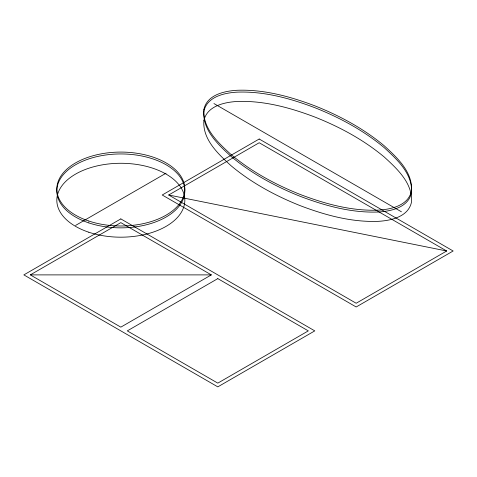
<?xml version="1.0" encoding="UTF-8"?>
<svg xmlns="http://www.w3.org/2000/svg" width="477" height="477" viewBox="0 0 477 477"><rect width="100%" height="100%" fill="white"/><g stroke="black" fill="none" stroke-linecap="round" stroke-linejoin="round"><path stroke-width="0.72" d="M75.569 225.43L166.085 173.175M30.313 274.889L120.83 222.634L211.341 274.889L120.83 327.144L30.313 274.889L211.341 274.889M168.685 195.004L259.196 142.748L446.687 250.991L356.17 303.247L168.685 195.004L446.687 250.991M213.94 103.551L401.431 211.8M203.864 109.507C202.522 128.42 218.329 142.885 231.101 154.584C251.594 171.714 275.372 184.563 300.111 194.425C324.98 203.876 351.364 211.15 378.189 210.148C391.021 209.427 408.395 205.641 411.508 190.913C412.849 172 397.037 157.535 384.271 145.837C363.772 128.707 340 115.857 315.255 105.995C290.392 96.545 264.002 89.271 237.182 90.272C224.345 90.994 206.97 94.78 203.864 109.507M203.864 111.374C202.522 130.287 218.329 144.752 231.101 156.45C251.594 173.58 275.372 186.429 300.111 196.291C324.98 205.742 351.364 213.016 378.189 212.015C391.021 211.293 408.395 207.507 411.508 192.78C412.849 173.867 397.037 159.401 384.271 147.703C363.772 130.573 340 117.724 315.255 107.862C290.392 98.411 264.002 91.137 237.182 92.139C224.345 92.86 206.97 96.646 203.864 111.374M203.864 120.705C202.522 139.618 218.329 154.083 231.101 165.781C251.594 182.912 275.372 195.761 300.111 205.623C324.98 215.073 351.364 222.348 378.189 221.346C391.021 220.624 408.395 216.838 411.508 202.111C412.849 183.198 397.037 168.733 384.271 157.034C363.772 139.904 340 127.055 315.255 117.193C290.392 107.742 264.002 100.468 237.182 101.47C224.345 102.191 206.97 105.977 203.864 120.705M120.83 218.901L23.85 274.889L217.804 386.865L314.784 330.877L120.83 218.901M259.196 139.016L162.216 195.004L356.17 306.979L453.15 250.991L259.196 139.016M217.804 278.622L127.293 330.877L217.804 383.132L308.315 330.877L217.804 278.622M88.823 221.036A64.001 36.95 0 0 0 184.832 189.035A64.001 36.95 0 0 0 88.823 157.034A64.001 36.95 0 0 0 88.823 221.036M88.823 222.902A64.001 36.95 0 0 0 184.832 190.901A64.001 36.95 0 0 0 88.823 158.901A64.001 36.95 0 0 0 88.823 222.902M88.823 232.233A64.001 36.95 0 0 0 184.832 200.233A64.001 36.95 0 0 0 88.823 168.232A64.001 36.95 0 0 0 88.823 232.233"/></g></svg>
